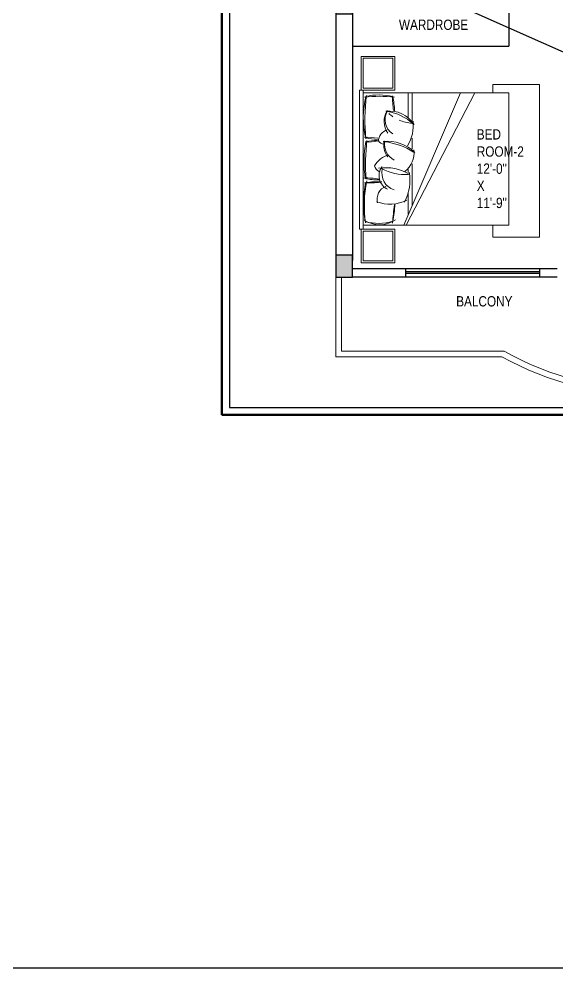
# Model space of a CAD drawing. Extents: x -454308 to 890911, y -14103 to 1343694.
# Drawn here: x 202815 to 203105, y 661850 to 662360 of the extents above; entities that cross this region are included whole.
import ezdxf

# ---------------------------------------------------------------- set-up
doc = ezdxf.new("R2010")
doc.units = 0
doc.header["$MEASUREMENT"] = 0
for name, color, linetype, lineweight in [('A-FURN', 35, 'Continuous', 5), ('A-Wall', 7, 'Continuous', 30), ('AR-FUR', 11, 'Continuous', 9), ('col', 232, 'Continuous', 30), ('Hatch Gris Claro', 9, 'Continuous', 9), ('sill', 32, 'Continuous', 25), ('TXT', 42, 'Continuous', 25)]:
    doc.layers.add(name, color=color, linetype=linetype, lineweight=lineweight)
for name, color, linetype in [('cup', 126, 'Continuous'), ('railing', 162, 'Continuous'), ('TITLE', 7, 'Continuous'), ('WIN', 4, 'Continuous')]:
    doc.layers.add(name, color=color, linetype=linetype)
doc.styles.get("Standard").update_dxf_attribs({"font": 'stylu.ttf', "height": 7})

# ---------------------------------------------------------------- blocks, each defined once
blk = doc.blocks.new('bed 111111')
at = {"layer": 'AR-FUR'}
for p, q in [((-0.865, 1.394), (-0.865, -0.5)), ((-0.817, 1.394), (-0.865, 1.394)), ((-0.817, -0.5), (-0.817, 1.394)), ((-0.263, -0.444), (0.509, 1.356)), ((-0.151, 0.592), (-0.151, 0.739)), ((-0.202, 0.274), (-0.202, 0.311)), ((-0.865, -0.5), (-0.817, -0.5))]:
    blk.add_line(p, q, dxfattribs=at)
at = {"layer": 'AR-FUR', "color": 251}
for p, q in [((-0.817, 1.356), (1.166, 1.356)), ((-0.231, -0.444), (0.707, 1.356)), ((-0.202, 1.016), (-0.202, 1.356)), ((-0.151, 0.977), (-0.151, 1.356)), ((1.166, -0.444), (1.166, 1.356)), ((-0.151, -0.177), (-0.151, 0.39)), ((-0.202, -0.297), (-0.202, -0.01)), ((-0.817, -0.444), (1.166, -0.444))]:
    blk.add_line(p, q, dxfattribs=at)
at = {"layer": 'AR-FUR'}
for points in [[(-0.385, 1.854), (-0.385, 1.394), (-0.845, 1.394), (-0.845, 1.854)], [(-0.413, 1.827), (-0.413, 1.422), (-0.817, 1.422), (-0.817, 1.827)], [(-0.385, -0.96), (-0.385, -0.5), (-0.845, -0.5), (-0.845, -0.96)], [(-0.413, -0.932), (-0.413, -0.527), (-0.817, -0.527), (-0.817, -0.932)]]:
    blk.add_lwpolyline(points, close=True, dxfattribs=at)
at = {"layer": 'AR-FUR', "extrusion": (0, 0, -1)}
for centre, major_axis, start_param, end_param in [((0.414, 1.016), (0.869, -0.869), 2.135358, 2.596989), ((-0.603, 0.455), (-0.617, -0.617), 2.151233, 2.577546), ((-1.943, 1.026), (1.101, -1.101), 5.317309, 5.441753), ((-0.248, 0.968), (0.201, -0.201), 1.751453, 2.903235), ((-0.46, 0.712), (0.281, -0.281), 3.804818, 4.933588), ((-0.665, 0.918), (-0.376, -0.376), 3.823105, 4.483365), ((-0.427, 0.678), (0.132, -0.132), 2.441833, 3.593049), ((0.667, 0.415), (-1.041, -1.041), 0.630608, 0.974387), ((-0.763, 1.425), (0.522, -0.522), 0.585091, 0.82334), ((-0.6, 1.458), (-0.52, -0.52), -0.757256, -0.529592), ((-0.594, -0.289), (-0.705, -0.705), 2.16954, 2.32419), ((-0.529, 0.748), (0.0636, -0.0636), 0.857002, 1.830616), ((-0.279, 0.642), (-0.182, -0.182), 0.120756, 1.023991), ((-0.489, 0.16), (0.381, -0.381), 3.825535, 4.703193), ((-0.457, 0.546), (-0.236, -0.236), 3.827833, 4.821859), ((-0.384, 0.201), (-0.228, -0.228), 1.31402, 2.087383), ((-0.558, 0.387), (-0.076, -0.076), -0.407023, 0.572892), ((-0.393, 0.23), (0.147, -0.147), 1.241939, 2.981597), ((-0.507, -0.288), (0.442, -0.442), 3.766461, 4.474078), ((-0.842, 0.167), (-0.468, -0.468), 3.758339, 4.39729), ((0.623, -0.148), (1.014, -1.014), 2.182404, 2.554333), ((-0.599, 1.206), (-0.732, -0.732), -0.784247, -0.602664), ((-0.585, -1.358), (1.064, -1.064), 3.795161, 3.941764), ((-0.435, -0.094), (-0.136, -0.136), 0.534678, 1.98218), ((-0.452, 0.353), (-0.363, -0.363), -1.247956, -0.42416), ((-1.854, -0.113), (-1.039, -1.039), 3.961011, 4.118365), ((-0.606, 0.24), (0.468, -0.468), 0.486234, 1.065936)]:
    blk.add_ellipse(centre, major_axis=major_axis, ratio=1, start_param=start_param, end_param=end_param, dxfattribs=at)
at = {"layer": 'AR-FUR', "color": 251, "extrusion": (0, 0, -1)}
for centre, major_axis, start_param, end_param in [((1.563, 0.993), (-1.666, -1.666), 0.673847, 0.924545), ((-0.585, -0.604), (1.353, -1.353), 3.814055, 4.030079), ((1.553, 1.331), (-1.393, -1.393), 0.677, 0.778682), ((-0.284, 0.993), (-0.166, -0.166), -0.207552, 1.319983), ((-0.587, 0.446), (0.47, -0.47), 4.076, 4.671895), ((-0.087, 1.53), (0.42, -0.42), 1.362212, 1.484388), ((-0.087, 1.53), (0.42, -0.42), 0.892669, 1.199073), ((-0.756, 0.006), (0.527, -0.527), 3.872485, 4.116068), ((2.032, 0.38), (-1.992, -1.992), 0.715059, 0.90208), ((-0.278, 0.661), (0.176, -0.176), 1.274089, 2.475678), ((-0.634, -0.236), (0.66, -0.66), 4.043868, 4.496311), ((-0.314, 0.269), (-0.176, -0.176), -0.450892, 0.994118), ((-0.246, 0.903), (-0.466, -0.466), -0.857824, -0.280048), ((0.956, -0.174), (1.242, -1.242), 2.218366, 2.546274), ((-0.773, -0.749), (-0.669, -0.669), 2.320508, 2.537901), ((-0.802, 3.043), (-2.06, -2.06), -0.860991, -0.787253), ((11.174, -1.446), (8.228, -8.228), 2.444592, 2.466232), ((-0.595, -0.051), (-0.275, -0.275), -1.375906, -0.21834)]:
    blk.add_ellipse(centre, major_axis=major_axis, ratio=1, start_param=start_param, end_param=end_param, dxfattribs=at)
blk = doc.blocks.new('qeert')
at = {"layer": 'AR-FUR'}
blk.add_lwpolyline([(817.855, -506.245), (817.969, -506.245), (817.969, -506.885), (815.89, -506.885), (815.89, -506.245), (816.055, -506.245)], dxfattribs=at)
at = {"layer": 'AR-FUR', "rotation": 270}
blk.add_blockref('bed 111111', (816.499, -505.297), dxfattribs=at)
blk = doc.blocks.new('colummn')
at = {"layer": 'Hatch Gris Claro'}
blk.add_hatch(color=256, dxfattribs=at).paths.add_polyline_path([(154558.64, 675547.17), (154567.64, 675547.17), (154567.64, 675559.17), (154558.64, 675559.17)])
at = {"layer": 'col'}
blk.add_lwpolyline([(154558.64, 675547.17), (154567.64, 675547.17), (154567.64, 675559.17), (154558.64, 675559.17), (154558.64, 675547.17)], dxfattribs=at)
blk = doc.blocks.new('RERWRER')
at = {"layer": 'col'}
for p, rotation in [((317749.13, 1348522.83), 179.9999999999999), ((839232.66, 518240.02), 89.99999999999997), ((-512219.7, 827280.31), 270), ((-512219.7, 827202.31), 270), ((318098.14, 1348187.84), 179.9999999999999), ((839232.66, 518070.03), 89.99999999999997), ((317749.13, 1348049.06), 179.9999999991757), ((317898.11, 1348049.06), 180), ((318098.14, 1348049.06), 180), ((318244.13, 1348049.06), 180)]:
    blk.add_blockref('colummn', p, dxfattribs=dict(at, rotation=rotation))
for p in [(8771.83, -2583.51), (8971.86, -2583.51), (9117.84, -2583.51), (8622.84, -2705.01), (8971.86, -2748.51), (8622.84, -2834.5), (8622.84, -2915.5)]:
    blk.add_blockref('colummn', p, dxfattribs=at)

msp = doc.modelspace()

# ---------------------------------------------------------------- linework, layer by layer
at = {"lineweight": 30}
msp.add_line((201412.45, 663095.443), (204217.816, 661849.855), dxfattribs=at)
msp.add_lwpolyline([(201412.45, 663095.443), (204217.816, 663095.443), (204217.816, 661849.855), (201412.45, 661849.855)], close=True, dxfattribs=at)
at = {"layer": 'A-Wall'}
for p, q in [((202985.622, 662384.135), (202985.622, 662230.348)), ((202994.622, 662367.635), (202994.622, 662230.348)), ((203023.122, 662225.848), (202994.622, 662225.848)), ((203023.122, 662225.848), (203023.122, 662221.348)), ((203104.61, 662225.848), (203095.122, 662225.848)), ((203095.122, 662225.848), (203095.122, 662221.348)), ((203023.122, 662221.348), (202994.622, 662221.348)), ((203104.61, 662221.348), (203095.122, 662221.348))]:
    msp.add_line(p, q, dxfattribs=at)
at = {"layer": 'cup'}
for p in [(203078.622, 662367.635), (202994.622, 662345.635)]:
    msp.add_line(p, (203078.622, 662345.635), dxfattribs=at)
at = {"layer": 'railing', "lineweight": 0, "ltscale": 9}
for p, q in [((202985.622, 662221.348), (202985.622, 662178.635)), ((202988.622, 662221.348), (202988.622, 662181.635)), ((203074.986, 662178.635), (202985.622, 662178.635)), ((203076.094, 662181.635), (202988.622, 662181.635))]:
    msp.add_line(p, q, dxfattribs=at)
for centre, radius, start, end in [((203156.432, 662326.019), 168.392, 241.07441, 298.92559), ((203156.432, 662324.754), 164.126, 240.69264, 299.30736)]:
    msp.add_arc(centre, radius, start, end, dxfattribs=at)
at = {"layer": 'sill'}
for p, q in [((203095.122, 662225.848), (203023.122, 662225.848)), ((203095.122, 662221.348), (203023.122, 662221.348))]:
    msp.add_line(p, q, dxfattribs=at)
at = {"layer": 'TITLE', "color": 7, "lineweight": 50, "elevation": 5463.892}
msp.add_lwpolyline([(202924.344, 662147.318), (203787.663, 662147.318), (203787.663, 662798.576), (202924.344, 662798.576)], close=True, dxfattribs=at)
at = {"layer": 'TITLE', "color": 7, "elevation": 5463.892}
msp.add_lwpolyline([(202928.381, 662151.355), (203783.626, 662151.355), (203783.626, 662794.54), (202928.381, 662794.54)], close=True, dxfattribs=at)
at = {"layer": 'WIN'}
for p, q in [((203095.122, 662224.327), (203023.122, 662224.327)), ((203095.122, 662223.327), (203023.122, 662223.327))]:
    msp.add_line(p, q, dxfattribs=at)

# ---------------------------------------------------------------- block references
at = {"layer": 'A-FURN', "xscale": 39.48101731830775, "yscale": 39.48101731830775, "zscale": 39.48101731830773, "rotation": 90}
msp.add_blockref('qeert', (183082.925, 630030.794), dxfattribs=at)
at = {"layer": 'col'}
msp.add_blockref('RERWRER', (39804.137, -10268.537), dxfattribs=at)

# ---------------------------------------------------------------- texts
at = {"layer": 'TXT', "lineweight": 25, "char_height": 5.52888, "width": 0.19631, "attachment_point": 1}
for s, insert in [('{\\fArial Narrow|b0|i0|c0|p34;WARDROBE}', (203019.552, 662359.962)), ('{\\fArial Narrow|b0|i0|c0|p34; BED ROOM-2\\P 12\'-0" X 11\'-9"}', (203061.433, 662300.995)), ('{\\fArial Narrow|b0|i0|c0|p34; BALCONY}', (203050.363, 662211.219))]:
    msp.add_mtext(s, dxfattribs=dict(at, insert=insert))

doc.saveas('drawing.dxf')
